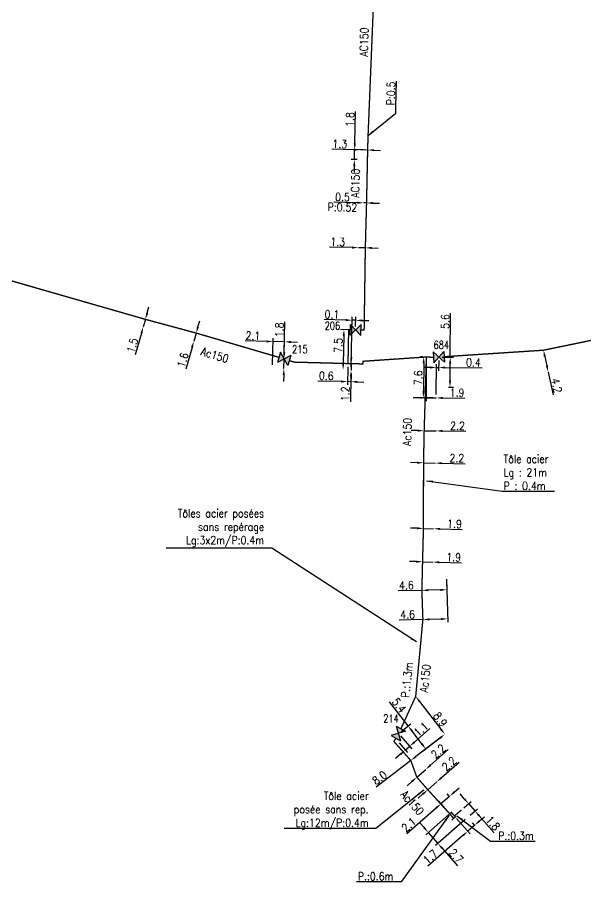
# Model space of a CAD drawing. Header units: millimetres. Extents: x 108000 to 109000, y 147000 to 148000.
# Drawn here: x 108105.6 to 108211.4, y 147031.6 to 147192.4 of the extents above; entities that cross this region are included whole.
import ezdxf
from ezdxf.enums import TextEntityAlignment as Align

# ---------------------------------------------------------------- set-up
doc = ezdxf.new("R2010")
doc.units = ezdxf.units.MM
doc.header["$PDMODE"] = 34
doc.layers.get('0').update_dxf_attribs({"linetype": 'CONTINUOUS'})
doc.layers.get('Defpoints').update_dxf_attribs({"linetype": 'CONTINUOUS'})
for name, color, linetype in [('G_120', 4, 'CONTINUOUS'), ('G_300', 7, 'CONTINUOUS'), ('G_340', 7, 'CONTINUOUS'), ('G_420', 7, 'CONTINUOUS')]:
    doc.layers.add(name, color=color, linetype=linetype)
doc.styles.add('G_ROMANS', font='ROMANS.SHX', dxfattribs={"width": 0.75})
doc.styles.get("Standard").update_dxf_attribs({"font": 'romans.shx', "width": 0.85})
doc.linetypes.add('G_TYPB_AP', pattern='A,5,-0.3,["o",Standard,S=1.5,R=0,X=0,Y=-0.5],-1.65', length=6.95)
doc.dimstyles.get("Standard").update_dxf_attribs({"dimtxt": 1.5, "dimasz": 1.2, "dimexe": 0.625, "dimexo": 0.625, "dimgap": 0.25, "dimtad": 1, "dimdec": 1, "dimzin": 0, "dimdsep": 46, "dimtxsty": 'Standard', "dimcen": -0.5, "dimadec": 0, "dimazin": 0, "dimtfac": 1, "dimtdec": 1, "dimtmove": 0, "dimatfit": 3, "dimfxl": 0, "dimtolj": 1, "dimtzin": 0, "dimarcsym": 0})

# ---------------------------------------------------------------- blocks, each defined once
blk = doc.blocks.new('*D119')
at = {"layer": 'Defpoints', "color": 0, "linetype": 'Continuous', "transparency": 16777216}
for p in [(108203.53, 147130.48), (108204.41, 147126.42), (108204.41, 147126.42)]:
    blk.add_point(p, dxfattribs=at)
at = {"layer": 'G_120', "color": 0, "linetype": 'Continuous', "lineweight": -2, "transparency": 16777216}
for p, q in [((108203.79, 147129.31), (108204.15, 147127.6)), ((108204.41, 147126.42), (108205.33, 147122.15))]:
    blk.add_line(p, q, dxfattribs=at)
at = {"layer": 'G_120', "color": 0, "linetype": 'Continuous', "transparency": 16777216}
for points in [[(108203.98, 147129.35), (108203.59, 147129.26), (108203.53, 147130.48)], [(108204.35, 147127.64), (108203.96, 147127.55), (108204.41, 147126.42)]]:
    blk.add_solid(points, dxfattribs=at)
at = {"layer": 'G_120', "color": 0, "linetype": 'Continuous', "transparency": 16777216, "insert": (108205.97, 147123.91), "char_height": 1.5, "attachment_point": 5, "rotation": 282.1466}
blk.add_mtext('\\A1;4.2', dxfattribs=at)
blk = doc.blocks.new('*D120')
at = {"layer": 'Defpoints', "color": 0, "linetype": 'Continuous', "transparency": 16777216}
for p in [(108129.07, 147134.83), (108129.07, 147134.83), (108129.47, 147136.22)]:
    blk.add_point(p, dxfattribs=at)
at = {"layer": 'G_120', "color": 0, "linetype": 'Continuous', "lineweight": -2, "transparency": 16777216}
for p, q in [((108129.8, 147137.37), (108130.13, 147138.53)), ((108129.47, 147136.22), (108129.07, 147134.83)), ((108128.74, 147133.67), (108127.58, 147129.65))]:
    blk.add_line(p, q, dxfattribs=at)
at = {"layer": 'G_120', "color": 0, "linetype": 'Continuous', "transparency": 16777216}
for points in [[(108129.61, 147137.43), (108129.99, 147137.32), (108129.47, 147136.22)], [(108128.55, 147133.73), (108128.93, 147133.62), (108129.07, 147134.83)]]:
    blk.add_solid(points, dxfattribs=at)
at = {"layer": 'G_120', "color": 0, "linetype": 'Continuous', "transparency": 16777216, "insert": (108127.04, 147131.36), "char_height": 1.5, "attachment_point": 5, "rotation": 73.9897}
blk.add_mtext('\\A1;1.5', dxfattribs=at)
blk = doc.blocks.new('*D121')
at = {"layer": 'Defpoints', "color": 0, "linetype": 'Continuous', "transparency": 16777216}
for p in [(108138.91, 147133.67), (108138.47, 147132.13), (108138.47, 147132.13)]:
    blk.add_point(p, dxfattribs=at)
at = {"layer": 'G_120', "color": 0, "linetype": 'Continuous', "lineweight": -2, "transparency": 16777216}
for p, q in [((108139.24, 147134.82), (108139.57, 147135.97)), ((108138.91, 147133.67), (108138.47, 147132.13)), ((108138.14, 147130.98), (108136.98, 147126.95))]:
    blk.add_line(p, q, dxfattribs=at)
at = {"layer": 'G_120', "color": 0, "linetype": 'Continuous', "transparency": 16777216}
for points in [[(108139.05, 147134.88), (108139.43, 147134.77), (108138.91, 147133.67)], [(108137.94, 147131.03), (108138.33, 147130.92), (108138.47, 147132.13)]]:
    blk.add_solid(points, dxfattribs=at)
at = {"layer": 'G_120', "color": 0, "linetype": 'Continuous', "transparency": 16777216, "insert": (108136.43, 147128.66), "char_height": 1.5, "attachment_point": 5, "rotation": 73.9897}
blk.add_mtext('\\A1;1.6', dxfattribs=at)
blk = doc.blocks.new('*D122')
at = {"layer": 'Defpoints', "color": 0, "linetype": 'Continuous', "transparency": 16777216}
for p in [(108153.24, 147132.09), (108155.27, 147128.86), (108153.12, 147127.11)]:
    blk.add_point(p, dxfattribs=at)
at = {"layer": 'G_300', "color": 0, "linetype": 'Continuous', "lineweight": -2, "transparency": 16777216}
for p, q in [((108152.04, 147132.11), (108148.03, 147132.21)), ((108153.14, 147127.73), (108153.25, 147132.71)), ((108155.34, 147132.04), (108153.24, 147132.09)), ((108155.28, 147129.49), (108155.35, 147132.66)), ((108156.54, 147132.01), (108157.74, 147131.99))]:
    blk.add_line(p, q, dxfattribs=at)
at = {"layer": 'G_300', "color": 0, "linetype": 'Continuous', "transparency": 16777216}
for points in [[(108152.04, 147132.31), (108152.03, 147131.91), (108153.24, 147132.09)], [(108156.54, 147132.21), (108156.53, 147131.81), (108155.34, 147132.04)]]:
    blk.add_solid(points, dxfattribs=at)
at = {"layer": 'G_300', "color": 0, "linetype": 'Continuous', "transparency": 16777216, "insert": (108149.46, 147133.17), "char_height": 1.5, "attachment_point": 5, "rotation": 358.7019}
blk.add_mtext('\\A1;2.1', dxfattribs=at)
blk = doc.blocks.new('*D124')
at = {"layer": 'Defpoints', "color": 0, "linetype": 'Continuous', "transparency": 16777216}
for p in [(108167.73, 147126.78), (108167.73, 147126.78), (108167.76, 147127.98)]:
    blk.add_point(p, dxfattribs=at)
at = {"layer": 'G_120', "color": 0, "linetype": 'Continuous', "lineweight": -2, "transparency": 16777216}
for p, q in [((108167.79, 147129.18), (108167.81, 147130.38)), ((108167.76, 147127.98), (108167.73, 147126.78)), ((108167.71, 147125.58), (108167.6, 147120.85))]:
    blk.add_line(p, q, dxfattribs=at)
at = {"layer": 'G_120', "color": 0, "linetype": 'Continuous', "transparency": 16777216}
for points in [[(108167.59, 147129.19), (108167.99, 147129.18), (108167.76, 147127.98)], [(108167.51, 147125.59), (108167.91, 147125.58), (108167.73, 147126.78)]]:
    blk.add_solid(points, dxfattribs=at)
at = {"layer": 'G_120', "color": 0, "linetype": 'Continuous', "transparency": 16777216, "insert": (108166.64, 147122.37), "char_height": 1.5, "attachment_point": 5, "rotation": 88.7258}
blk.add_mtext('\\A1;1.2', dxfattribs=at)
blk = doc.blocks.new('*D125')
at = {"layer": 'Defpoints', "color": 0, "linetype": 'Continuous', "transparency": 16777216}
for p in [(108181.21, 147109.53), (108183.4, 147109.48), (108183.4, 147109.48)]:
    blk.add_point(p, dxfattribs=at)
at = {"layer": 'G_120', "color": 0, "linetype": 'Continuous', "lineweight": -2, "transparency": 16777216}
for p, q in [((108180.01, 147109.55), (108178.81, 147109.58)), ((108181.21, 147109.53), (108183.4, 147109.48)), ((108184.6, 147109.46), (108188.97, 147109.37))]:
    blk.add_line(p, q, dxfattribs=at)
at = {"layer": 'G_120', "color": 0, "linetype": 'Continuous', "transparency": 16777216}
for points in [[(108180.01, 147109.75), (108180, 147109.35), (108181.21, 147109.53)], [(108184.61, 147109.66), (108184.6, 147109.26), (108183.4, 147109.48)]]:
    blk.add_solid(points, dxfattribs=at)
at = {"layer": 'G_120', "color": 0, "linetype": 'Continuous', "transparency": 16777216, "insert": (108187.41, 147110.4), "char_height": 1.5, "attachment_point": 5, "rotation": 358.835}
blk.add_mtext('\\A1;2.2', dxfattribs=at)
blk = doc.blocks.new('*D126')
at = {"layer": 'Defpoints', "color": 0, "linetype": 'Continuous', "transparency": 16777216}
for p in [(108181.19, 147097.32), (108183.09, 147097.27), (108183.09, 147097.27)]:
    blk.add_point(p, dxfattribs=at)
at = {"layer": 'G_120', "color": 0, "linetype": 'Continuous', "lineweight": -2, "transparency": 16777216}
for p, q in [((108179.99, 147097.35), (108178.79, 147097.38)), ((108181.18, 147096.69), (108181.18, 147096.69)), ((108181.19, 147097.32), (108183.09, 147097.27)), ((108183.08, 147096.64), (108183.08, 147096.64)), ((108184.29, 147097.23), (108188.42, 147097.12))]:
    blk.add_line(p, q, dxfattribs=at)
at = {"layer": 'G_120', "color": 0, "linetype": 'Continuous', "transparency": 16777216}
for points in [[(108180, 147097.55), (108179.99, 147097.15), (108181.19, 147097.32)], [(108184.3, 147097.43), (108184.29, 147097.03), (108183.09, 147097.27)]]:
    blk.add_solid(points, dxfattribs=at)
at = {"layer": 'G_120', "color": 0, "linetype": 'Continuous', "transparency": 16777216, "insert": (108186.98, 147098.16), "char_height": 1.5, "attachment_point": 5, "rotation": 358.478}
blk.add_mtext('\\A1;1.9', dxfattribs=at)
blk = doc.blocks.new('*D127')
at = {"layer": 'Defpoints', "color": 0, "linetype": 'Continuous', "transparency": 16777216}
for p in [(108181.03, 147091.11), (108182.93, 147091.06), (108182.93, 147091.06)]:
    blk.add_point(p, dxfattribs=at)
at = {"layer": 'G_120', "color": 0, "linetype": 'Continuous', "lineweight": -2, "transparency": 16777216}
for p, q in [((108179.83, 147091.14), (108178.63, 147091.18)), ((108181.03, 147091.11), (108182.93, 147091.06)), ((108184.13, 147091.03), (108188.25, 147090.92))]:
    blk.add_line(p, q, dxfattribs=at)
at = {"layer": 'G_120', "color": 0, "linetype": 'Continuous', "transparency": 16777216}
for points in [[(108179.83, 147091.34), (108179.82, 147090.94), (108181.03, 147091.11)], [(108184.13, 147091.23), (108184.12, 147090.83), (108182.93, 147091.06)]]:
    blk.add_solid(points, dxfattribs=at)
at = {"layer": 'G_120', "color": 0, "linetype": 'Continuous', "transparency": 16777216, "insert": (108186.82, 147091.96), "char_height": 1.5, "attachment_point": 5, "rotation": 358.4856}
blk.add_mtext('\\A1;1.9', dxfattribs=at)
blk = doc.blocks.new('*D128')
at = {"layer": 'Defpoints', "color": 0, "linetype": 'Continuous', "transparency": 16777216}
for p in [(108181.33, 147115.5), (108183.53, 147115.47), (108183.53, 147115.47)]:
    blk.add_point(p, dxfattribs=at)
at = {"layer": 'G_120', "color": 0, "linetype": 'Continuous', "lineweight": -2, "transparency": 16777216}
for p, q in [((108180.13, 147115.52), (108178.93, 147115.53)), ((108181.33, 147115.5), (108183.53, 147115.47)), ((108184.73, 147115.45), (108189.1, 147115.39))]:
    blk.add_line(p, q, dxfattribs=at)
at = {"layer": 'G_120', "color": 0, "linetype": 'Continuous', "transparency": 16777216}
for points in [[(108180.13, 147115.72), (108180.13, 147115.32), (108181.33, 147115.5)], [(108184.73, 147115.65), (108184.73, 147115.25), (108183.53, 147115.47)]]:
    blk.add_solid(points, dxfattribs=at)
at = {"layer": 'G_120', "color": 0, "linetype": 'Continuous', "transparency": 16777216, "insert": (108187.53, 147116.41), "char_height": 1.5, "attachment_point": 5, "rotation": 359.1939}
blk.add_mtext('\\A1;2.2', dxfattribs=at)
blk = doc.blocks.new('*D130')
at = {"layer": 'Defpoints', "color": 0, "linetype": 'Continuous', "transparency": 16777216}
for p in [(108181.74, 147129.22), (108181.19, 147121.63), (108183.58, 147121.61)]:
    blk.add_point(p, dxfattribs=at)
at = {"layer": 'G_120', "color": 0, "linetype": 'Continuous', "lineweight": -2, "transparency": 16777216}
for p, q in [((108181.11, 147129.23), (108180.63, 147129.23)), ((108181.24, 147128.03), (108181.2, 147122.83)), ((108182.95, 147121.61), (108180.57, 147121.63))]:
    blk.add_line(p, q, dxfattribs=at)
at = {"layer": 'G_120', "color": 0, "linetype": 'Continuous', "transparency": 16777216}
for points in [[(108181.04, 147128.03), (108181.44, 147128.03), (108181.25, 147129.23)], [(108181, 147122.83), (108181.4, 147122.83), (108181.19, 147121.63)]]:
    blk.add_solid(points, dxfattribs=at)
at = {"layer": 'G_120', "color": 0, "linetype": 'Continuous', "transparency": 16777216, "insert": (108180.22, 147125.36), "char_height": 1.5, "attachment_point": 5, "rotation": 89.5633}
blk.add_mtext('\\A1;7.6', dxfattribs=at)
blk = doc.blocks.new('*D131')
at = {"layer": 'Defpoints', "color": 0, "linetype": 'Continuous', "transparency": 16777216}
for p in [(108181.74, 147129.22), (108183.58, 147121.61), (108183.58, 147121.61)]:
    blk.add_point(p, dxfattribs=at)
at = {"layer": 'G_120', "color": 0, "linetype": 'Continuous', "lineweight": -2, "transparency": 16777216}
for p, q in [((108181.73, 147128.6), (108181.67, 147121)), ((108180.48, 147121.63), (108179.28, 147121.64)), ((108181.68, 147121.62), (108183.58, 147121.61)), ((108184.78, 147121.6), (108188.91, 147121.57))]:
    blk.add_line(p, q, dxfattribs=at)
at = {"layer": 'G_120', "color": 0, "linetype": 'Continuous', "transparency": 16777216}
for points in [[(108180.48, 147121.83), (108180.48, 147121.43), (108181.68, 147121.62)], [(108184.78, 147121.8), (108184.78, 147121.4), (108183.58, 147121.61)]]:
    blk.add_solid(points, dxfattribs=at)
at = {"layer": 'G_120', "color": 0, "linetype": 'Continuous', "transparency": 16777216, "insert": (108187.45, 147122.58), "char_height": 1.5, "attachment_point": 5, "rotation": 359.5633}
blk.add_mtext('\\A1;1.9', dxfattribs=at)
blk = doc.blocks.new('*D132')
at = {"layer": 'Defpoints', "color": 0, "linetype": 'Continuous', "transparency": 16777216}
for p in [(108184.04, 147129.21), (108183.62, 147127.26), (108183.58, 147121.61)]:
    blk.add_point(p, dxfattribs=at)
at = {"layer": 'G_300', "color": 0, "linetype": 'Continuous', "lineweight": -2, "transparency": 16777216}
for p, q in [((108184.03, 147128.58), (108184.02, 147126.63)), ((108182.42, 147127.27), (108181.22, 147127.28)), ((108183.58, 147122.23), (108183.63, 147127.89)), ((108183.62, 147127.26), (108184.02, 147127.26)), ((108185.22, 147127.25), (108192.09, 147127.2))]:
    blk.add_line(p, q, dxfattribs=at)
at = {"layer": 'G_300', "color": 0, "linetype": 'Continuous', "transparency": 16777216}
for points in [[(108182.42, 147127.47), (108182.42, 147127.07), (108183.62, 147127.26)], [(108185.22, 147127.45), (108185.22, 147127.05), (108184.02, 147127.26)]]:
    blk.add_solid(points, dxfattribs=at)
at = {"layer": 'G_300', "color": 0, "linetype": 'Continuous', "transparency": 16777216, "insert": (108190.48, 147128.21), "char_height": 1.5, "attachment_point": 5, "rotation": 359.5633}
blk.add_mtext('\\A1;0.4', dxfattribs=at)
blk = doc.blocks.new('*D133')
at = {"layer": 'Defpoints', "color": 0, "linetype": 'Continuous', "transparency": 16777216}
for p in [(108167.16, 147128), (108167.73, 147126.78), (108167.69, 147124.62)]:
    blk.add_point(p, dxfattribs=at)
at = {"layer": 'G_120', "color": 0, "linetype": 'Continuous', "lineweight": -2, "transparency": 16777216}
for p, q in [((108167.15, 147127.37), (108167.07, 147124.01)), ((108167.72, 147126.16), (108167.67, 147123.99)), ((108165.89, 147124.66), (108161.52, 147124.75)), ((108167.69, 147124.62), (108167.09, 147124.63)), ((108168.89, 147124.59), (108170.09, 147124.56))]:
    blk.add_line(p, q, dxfattribs=at)
at = {"layer": 'G_120', "color": 0, "linetype": 'Continuous', "transparency": 16777216}
for points in [[(108165.89, 147124.86), (108165.88, 147124.46), (108167.09, 147124.63)], [(108168.89, 147124.79), (108168.88, 147124.39), (108167.69, 147124.62)]]:
    blk.add_solid(points, dxfattribs=at)
at = {"layer": 'G_120', "color": 0, "linetype": 'Continuous', "transparency": 16777216, "insert": (108163.12, 147125.72), "char_height": 1.5, "attachment_point": 5, "rotation": 358.7258}
blk.add_mtext('\\A1;0.6', dxfattribs=at)
blk = doc.blocks.new('G_300_04')
h = blk.add_hatch(color=256)
h.paths.add_polyline_path([(-1, 1), (-1, -1), (0, 0)])
h.paths.add_polyline_path([(1, 1), (0, 0), (1, -1)])
at = {"flags": 128}
for points in [[(1, 1), (-1, -1)], [(1, -1), (-1, 1)], [(-1, 1), (-1, -1)], [(1, 1), (1, -1)]]:
    blk.add_lwpolyline(points, dxfattribs=at)
at = {"color": 0, "linetype": 'Continuous', "style": 'G_ROMANS', "width": 0.75}
blk.add_attdef('NUM', text='', height=1.5, dxfattribs=at).set_placement((0, 2.07), align=Align.MIDDLE)
at = {"color": 0, "linetype": 'Continuous', "style": 'G_ROMANS', "width": 0.75, "flags": 3}
for tag, p in [('DEF_LEG', (0, -2.5)), ('DEF_COUP', (0, -5)), ('DEF_TYPE', (0, -7.5))]:
    blk.add_attdef(tag, text='', height=1.2, dxfattribs=at).set_placement(p, align=Align.MIDDLE)
blk = doc.blocks.new('*D134')
at = {"layer": 'Defpoints', "color": 0, "linetype": 'Continuous', "transparency": 16777216}
for p in [(108167.94, 147136.06), (108168.57, 147134.26), (108167.73, 147126.78)]:
    blk.add_point(p, dxfattribs=at)
at = {"layer": 'G_300', "color": 0, "linetype": 'Continuous', "lineweight": -2, "transparency": 16777216}
for p, q in [((108167.75, 147127.41), (108167.95, 147136.68)), ((108168.58, 147134.89), (108168.62, 147136.67)), ((108166.74, 147136.09), (108162.73, 147136.18)), ((108168.61, 147136.04), (108167.94, 147136.06)), ((108169.81, 147136.02), (108171.01, 147135.99))]:
    blk.add_line(p, q, dxfattribs=at)
at = {"layer": 'G_300', "color": 0, "linetype": 'Continuous', "transparency": 16777216}
for points in [[(108166.75, 147136.29), (108166.74, 147135.89), (108167.94, 147136.06)], [(108169.81, 147136.22), (108169.8, 147135.82), (108168.61, 147136.04)]]:
    blk.add_solid(points, dxfattribs=at)
at = {"layer": 'G_300', "color": 0, "linetype": 'Continuous', "transparency": 16777216, "insert": (108164.16, 147137.14), "char_height": 1.5, "attachment_point": 5, "rotation": 358.7258}
blk.add_mtext('\\A1;0.1', dxfattribs=at)
blk = doc.blocks.new('*D139')
at = {"layer": 'Defpoints', "color": 0, "linetype": 'Continuous', "transparency": 16777216}
for p in [(108185.18, 147059.02), (108185.18, 147059.02), (108178.84, 147054.14)]:
    blk.add_point(p, dxfattribs=at)
at = {"layer": 'G_120', "color": 0, "linetype": 'Continuous', "lineweight": -2, "transparency": 16777216}
for p, q in [((108184.23, 147058.28), (108179.79, 147054.87)), ((108178.84, 147054.14), (108172.38, 147049.17))]:
    blk.add_line(p, q, dxfattribs=at)
at = {"layer": 'G_120', "color": 0, "linetype": 'Continuous', "transparency": 16777216}
for points in [[(108184.11, 147058.44), (108184.35, 147058.13), (108185.18, 147059.02)], [(108179.67, 147055.03), (108179.91, 147054.71), (108178.84, 147054.14)]]:
    blk.add_solid(points, dxfattribs=at)
at = {"layer": 'G_120', "color": 0, "linetype": 'Continuous', "transparency": 16777216, "insert": (108173.03, 147050.93), "char_height": 1.5, "attachment_point": 5, "rotation": 37.5864}
blk.add_mtext('\\A1;8.0', dxfattribs=at)
blk = doc.blocks.new('*D140')
at = {"layer": 'Defpoints', "color": 0, "linetype": 'Continuous', "transparency": 16777216}
for p in [(108181.62, 147052.48), (108181.62, 147052.48), (108179.96, 147051.04)]:
    blk.add_point(p, dxfattribs=at)
at = {"layer": 'G_120', "color": 0, "linetype": 'Continuous', "lineweight": -2, "transparency": 16777216}
for p, q in [((108182.52, 147053.28), (108185.81, 147056.16)), ((108179.96, 147051.04), (108181.62, 147052.48)), ((108179.06, 147050.24), (108178.16, 147049.45))]:
    blk.add_line(p, q, dxfattribs=at)
at = {"layer": 'G_120', "color": 0, "linetype": 'Continuous', "transparency": 16777216}
for points in [[(108182.39, 147053.43), (108182.65, 147053.12), (108181.62, 147052.48)], [(108178.93, 147050.4), (108179.19, 147050.09), (108179.96, 147051.04)]]:
    blk.add_solid(points, dxfattribs=at)
at = {"layer": 'G_120', "color": 0, "linetype": 'Continuous', "transparency": 16777216, "insert": (108183.96, 147055.86), "char_height": 1.5, "attachment_point": 5, "rotation": 41.2114}
blk.add_mtext('\\A1;2.2', dxfattribs=at)
blk = doc.blocks.new('*D141')
at = {"layer": 'Defpoints', "color": 0, "linetype": 'Continuous', "transparency": 16777216}
for p in [(108183.66, 147050.16), (108183.66, 147050.16), (108182.01, 147048.7)]:
    blk.add_point(p, dxfattribs=at)
at = {"layer": 'G_120', "color": 0, "linetype": 'Continuous', "lineweight": -2, "transparency": 16777216}
for p, q in [((108184.56, 147050.95), (108187.83, 147053.84)), ((108182.01, 147048.7), (108183.66, 147050.16)), ((108181.11, 147047.91), (108180.21, 147047.11))]:
    blk.add_line(p, q, dxfattribs=at)
at = {"layer": 'G_120', "color": 0, "linetype": 'Continuous', "transparency": 16777216}
for points in [[(108184.42, 147051.1), (108184.69, 147050.8), (108183.66, 147050.16)], [(108180.97, 147048.06), (108181.24, 147047.76), (108182.01, 147048.7)]]:
    blk.add_solid(points, dxfattribs=at)
at = {"layer": 'G_120', "color": 0, "linetype": 'Continuous', "transparency": 16777216, "insert": (108185.98, 147053.54), "char_height": 1.5, "attachment_point": 5, "rotation": 41.4094}
blk.add_mtext('\\A1;2.2', dxfattribs=at)
blk = doc.blocks.new('*D142')
at = {"layer": 'Defpoints', "color": 0, "linetype": 'Continuous', "transparency": 16777216}
for p in [(108185.49, 147088.52), (108180.9, 147085.8), (108185.55, 147085.91)]:
    blk.add_point(p, dxfattribs=at)
at = {"layer": 'G_120', "color": 0, "linetype": 'Continuous', "lineweight": -2, "transparency": 16777216}
for p, q in [((108185.51, 147087.89), (108185.57, 147085.29)), ((108180.9, 147085.8), (108176.46, 147085.69)), ((108184.35, 147085.88), (108182.1, 147085.83))]:
    blk.add_line(p, q, dxfattribs=at)
at = {"layer": 'G_120', "color": 0, "linetype": 'Continuous', "transparency": 16777216}
for points in [[(108182.1, 147086.03), (108182.11, 147085.63), (108180.9, 147085.8)], [(108184.35, 147086.08), (108184.36, 147085.68), (108185.55, 147085.91)]]:
    blk.add_solid(points, dxfattribs=at)
at = {"layer": 'G_120', "color": 0, "linetype": 'Continuous', "transparency": 16777216, "insert": (108178.02, 147086.73), "char_height": 1.5, "attachment_point": 5, "rotation": 1.3614}
blk.add_mtext('\\A1;4.6', dxfattribs=at)
blk = doc.blocks.new('*D143')
at = {"layer": 'Defpoints', "color": 0, "linetype": 'Continuous', "transparency": 16777216}
for p in [(108185.49, 147088.52), (108181.09, 147080.37), (108185.69, 147080.49)]:
    blk.add_point(p, dxfattribs=at)
at = {"layer": 'G_120', "color": 0, "linetype": 'Continuous', "lineweight": -2, "transparency": 16777216}
for p, q in [((108185.51, 147087.89), (108185.71, 147079.86)), ((108181.09, 147080.37), (108176.69, 147080.26)), ((108181.07, 147081), (108181.07, 147081)), ((108184.49, 147080.46), (108182.29, 147080.4))]:
    blk.add_line(p, q, dxfattribs=at)
at = {"layer": 'G_120', "color": 0, "linetype": 'Continuous', "transparency": 16777216}
for points in [[(108182.28, 147080.6), (108182.29, 147080.2), (108181.09, 147080.37)], [(108184.49, 147080.66), (108184.5, 147080.26), (108185.69, 147080.49)]]:
    blk.add_solid(points, dxfattribs=at)
at = {"layer": 'G_120', "color": 0, "linetype": 'Continuous', "transparency": 16777216, "insert": (108178.25, 147081.3), "char_height": 1.5, "attachment_point": 5, "rotation": 1.4449}
blk.add_mtext('\\A1;4.6', dxfattribs=at)
blk = doc.blocks.new('*D144')
at = {"layer": 'Defpoints', "color": 0, "linetype": 'Continuous', "transparency": 16777216}
for p in [(108179.75, 147066.07), (108185.18, 147059.02), (108185.18, 147059.02)]:
    blk.add_point(p, dxfattribs=at)
at = {"layer": 'G_120', "color": 0, "linetype": 'Continuous', "lineweight": -2, "transparency": 16777216}
blk.add_line((108180.48, 147065.12), (108184.45, 147059.97), dxfattribs=at)
at = {"layer": 'G_120', "color": 0, "linetype": 'Continuous', "transparency": 16777216}
for points in [[(108180.64, 147065.24), (108180.32, 147065), (108179.75, 147066.07)], [(108184.6, 147060.09), (108184.29, 147059.84), (108185.18, 147059.02)]]:
    blk.add_solid(points, dxfattribs=at)
at = {"layer": 'G_120', "color": 0, "linetype": 'Continuous', "transparency": 16777216, "insert": (108184.31, 147061.78), "char_height": 1.5, "attachment_point": 5, "rotation": 307.5864}
blk.add_mtext('\\A1;8.9', dxfattribs=at)
blk = doc.blocks.new('*D147')
at = {"layer": 'Defpoints', "color": 0, "linetype": 'Continuous', "transparency": 16777216}
for p in [(108186.96, 147043.82), (108190.73, 147042.1), (108191.16, 147041.6)]:
    blk.add_point(p, dxfattribs=at)
at = {"layer": 'G_120', "color": 0, "linetype": 'Continuous', "lineweight": -2, "transparency": 16777216}
for p, q in [((108187.37, 147043.35), (108189.86, 147040.51)), ((108191.63, 147042.89), (108192.53, 147043.68)), ((108190.73, 147042.1), (108189.45, 147040.98)), ((108190.75, 147042.07), (108190.31, 147042.57)), ((108188.54, 147040.19), (108182.01, 147034.47))]:
    blk.add_line(p, q, dxfattribs=at)
at = {"layer": 'G_120', "color": 0, "linetype": 'Continuous', "transparency": 16777216}
for points in [[(108191.5, 147043.04), (108191.76, 147042.74), (108190.73, 147042.1)], [(108188.41, 147040.34), (108188.67, 147040.04), (108189.45, 147040.98)]]:
    blk.add_solid(points, dxfattribs=at)
at = {"layer": 'G_120', "color": 0, "linetype": 'Continuous', "transparency": 16777216, "insert": (108182.48, 147036.21), "char_height": 1.5, "attachment_point": 5, "rotation": 41.1994}
blk.add_mtext('\\A1;1.7', dxfattribs=at)
blk = doc.blocks.new('*D148')
at = {"layer": 'Defpoints', "color": 0, "linetype": 'Continuous', "transparency": 16777216}
for p in [(108186.03, 147047.47), (108186.4, 147047.05), (108186.08, 147044.23)]:
    blk.add_point(p, dxfattribs=at)
at = {"layer": 'G_120', "color": 0, "linetype": 'Continuous', "lineweight": -2, "transparency": 16777216}
for p, q in [((108185.99, 147047.52), (108185.62, 147047.94)), ((108186.93, 147048.26), (108187.83, 147049.05)), ((108185.67, 147044.7), (108184.04, 147046.56)), ((108186.03, 147047.47), (108184.45, 147046.09)), ((108183.55, 147045.3), (108178.08, 147040.51))]:
    blk.add_line(p, q, dxfattribs=at)
at = {"layer": 'G_120', "color": 0, "linetype": 'Continuous', "transparency": 16777216}
for points in [[(108186.8, 147048.41), (108187.06, 147048.11), (108186.03, 147047.47)], [(108183.42, 147045.45), (108183.68, 147045.15), (108184.45, 147046.09)]]:
    blk.add_solid(points, dxfattribs=at)
at = {"layer": 'G_120', "color": 0, "linetype": 'Continuous', "transparency": 16777216, "insert": (108178.47, 147042.19), "char_height": 1.5, "attachment_point": 5, "rotation": 41.1994}
blk.add_mtext('\\A1;2.1', dxfattribs=at)
blk = doc.blocks.new('*D149')
at = {"layer": 'Defpoints', "color": 0, "linetype": 'Continuous', "transparency": 16777216}
for p in [(108186.39, 147044.5), (108189.45, 147043.59), (108183.88, 147038.71)]:
    blk.add_point(p, dxfattribs=at)
at = {"layer": 'G_120', "color": 0, "linetype": 'Continuous', "lineweight": -2, "transparency": 16777216}
for p, q in [((108185.92, 147044.09), (108181.63, 147040.33)), ((108188.98, 147043.18), (108183.41, 147038.3)), ((108181.31, 147041.65), (108180.52, 147042.55)), ((108182.1, 147040.74), (108183.88, 147038.71)), ((108184.67, 147037.81), (108187.55, 147034.52))]:
    blk.add_line(p, q, dxfattribs=at)
at = {"layer": 'G_120', "color": 0, "linetype": 'Continuous', "transparency": 16777216}
for points in [[(108181.46, 147041.78), (108181.16, 147041.52), (108182.1, 147040.74)], [(108184.82, 147037.94), (108184.52, 147037.68), (108183.88, 147038.71)]]:
    blk.add_solid(points, dxfattribs=at)
at = {"layer": 'G_120', "color": 0, "linetype": 'Continuous', "transparency": 16777216, "insert": (108187.26, 147036.37), "char_height": 1.5, "attachment_point": 5, "rotation": 311.1994}
blk.add_mtext('\\A1;2.7', dxfattribs=at)
blk = doc.blocks.new('*D150')
at = {"layer": 'Defpoints', "color": 0, "linetype": 'Continuous', "transparency": 16777216}
for p in [(108188.25, 147044.93), (108190.78, 147044.75), (108189.44, 147043.58)]:
    blk.add_point(p, dxfattribs=at)
at = {"layer": 'G_120', "color": 0, "linetype": 'Continuous', "lineweight": -2, "transparency": 16777216}
for p, q in [((108188.8, 147047.01), (108188.01, 147047.91)), ((108188.72, 147045.34), (108190.07, 147046.52)), ((108189.59, 147046.11), (108190.78, 147044.75)), ((108189.91, 147043.99), (108191.25, 147045.17)), ((108191.57, 147043.85), (108194.33, 147040.7))]:
    blk.add_line(p, q, dxfattribs=at)
at = {"layer": 'G_120', "color": 0, "linetype": 'Continuous', "transparency": 16777216}
for points in [[(108188.95, 147047.14), (108188.65, 147046.88), (108189.59, 147046.11)], [(108191.72, 147043.98), (108191.42, 147043.72), (108190.78, 147044.75)]]:
    blk.add_solid(points, dxfattribs=at)
at = {"layer": 'G_120', "color": 0, "linetype": 'Continuous', "transparency": 16777216, "insert": (108194.1, 147042.48), "char_height": 1.5, "attachment_point": 5, "rotation": 311.2033}
blk.add_mtext('\\A1;1.8', dxfattribs=at)
blk = doc.blocks.new('G_340_07')
at = {"color": 0, "linetype": 'Continuous', "const_width": 0.25, "flags": 128}
blk.add_lwpolyline([(0, 0), (1.25, 0)], dxfattribs=at)
at = {"color": 0, "linetype": 'Continuous', "flags": 128}
blk.add_lwpolyline([(1.25, -0.5), (1.25, 0.5)], dxfattribs=at)
at = {"color": 0, "linetype": 'Continuous', "style": 'G_ROMANS', "width": 0.75, "flags": 3}
for tag, p in [('DEF_LEG', (0, -5)), ('DEF_COUP', (0, -7.5)), ('DEF_TYPE', (0, -10))]:
    blk.add_attdef(tag, text='', height=1.2, dxfattribs=at).set_placement(p, align=Align.MIDDLE)
blk = doc.blocks.new('*D159')
at = {"layer": 'Defpoints', "color": 0, "linetype": 'Continuous', "transparency": 16777216}
for p in [(108155.27, 147128.86), (108155.27, 147128.86), (108155.22, 147127.06)]:
    blk.add_point(p, dxfattribs=at)
at = {"layer": 'G_300', "color": 0, "linetype": 'Continuous', "lineweight": -2, "transparency": 16777216}
for p, q in [((108155.29, 147130.06), (108155.42, 147135.74)), ((108155.22, 147127.06), (108155.27, 147128.86)), ((108155.2, 147125.86), (108155.17, 147124.66))]:
    blk.add_line(p, q, dxfattribs=at)
at = {"layer": 'G_300', "color": 0, "linetype": 'Continuous', "transparency": 16777216}
for points in [[(108155.09, 147130.07), (108155.49, 147130.06), (108155.27, 147128.86)], [(108155, 147125.87), (108155.4, 147125.86), (108155.22, 147127.06)]]:
    blk.add_solid(points, dxfattribs=at)
at = {"layer": 'G_300', "color": 0, "linetype": 'Continuous', "transparency": 16777216, "insert": (108154.39, 147134.27), "char_height": 1.5, "attachment_point": 5, "rotation": 88.7019}
blk.add_mtext('\\A1;1.8', dxfattribs=at)
blk = doc.blocks.new('*D160')
at = {"layer": 'Defpoints', "color": 0, "linetype": 'Continuous', "transparency": 16777216}
for p in [(108184.04, 147129.21), (108186.18, 147129.19), (108185.23, 147123.59)]:
    blk.add_point(p, dxfattribs=at)
at = {"layer": 'G_300', "color": 0, "linetype": 'Continuous', "lineweight": -2, "transparency": 16777216}
for p, q in [((108186.18, 147129.19), (108186.24, 147137.4)), ((108184.66, 147129.2), (108186.8, 147129.19)), ((108186.14, 147124.79), (108186.17, 147127.99)), ((108185.86, 147123.59), (108186.76, 147123.58))]:
    blk.add_line(p, q, dxfattribs=at)
at = {"layer": 'G_300', "color": 0, "linetype": 'Continuous', "transparency": 16777216}
for points in [[(108185.97, 147127.99), (108186.37, 147127.99), (108186.18, 147129.19)], [(108185.94, 147124.79), (108186.34, 147124.79), (108186.13, 147123.59)]]:
    blk.add_solid(points, dxfattribs=at)
at = {"layer": 'G_300', "color": 0, "linetype": 'Continuous', "transparency": 16777216, "insert": (108185.23, 147135.82), "char_height": 1.5, "attachment_point": 5, "rotation": 89.5633}
blk.add_mtext('\\A1;5.6', dxfattribs=at)
blk = doc.blocks.new('*D161')
at = {"layer": 'Defpoints', "color": 0, "linetype": 'Continuous', "transparency": 16777216}
for p in [(108176.52, 147059.17), (108176.26, 147057.88), (108178.61, 147056.77)]:
    blk.add_point(p, dxfattribs=at)
at = {"layer": 'G_300', "color": 0, "linetype": 'Continuous', "lineweight": -2, "transparency": 16777216}
for p, q in [((108179.51, 147057.56), (108182.4, 147060.07)), ((108176.93, 147058.7), (108179.02, 147056.3)), ((108176.67, 147057.4), (108178.22, 147055.61)), ((108177.81, 147056.08), (108178.61, 147056.77)), ((108176.91, 147055.3), (108176, 147054.51))]:
    blk.add_line(p, q, dxfattribs=at)
at = {"layer": 'G_300', "color": 0, "linetype": 'Continuous', "transparency": 16777216}
for points in [[(108179.38, 147057.71), (108179.64, 147057.41), (108178.61, 147056.77)], [(108176.78, 147055.45), (108177.04, 147055.14), (108177.81, 147056.08)]]:
    blk.add_solid(points, dxfattribs=at)
at = {"layer": 'G_300', "color": 0, "linetype": 'Continuous', "transparency": 16777216, "insert": (108180.75, 147059.96), "char_height": 1.5, "attachment_point": 5, "rotation": 40.9967}
blk.add_mtext('\\A1;1.1', dxfattribs=at)
blk = doc.blocks.new('*D162')
at = {"layer": 'Defpoints', "color": 0, "linetype": 'Continuous', "transparency": 16777216}
for p in [(108168.57, 147134.26), (108166.24, 147126.81), (108166.24, 147126.81)]:
    blk.add_point(p, dxfattribs=at)
at = {"layer": 'G_300', "color": 0, "linetype": 'Continuous', "lineweight": -2, "transparency": 16777216}
for p, q in [((108167.94, 147134.28), (108165.78, 147134.33)), ((108166.38, 147133.11), (108166.27, 147128.01))]:
    blk.add_line(p, q, dxfattribs=at)
at = {"layer": 'G_300', "color": 0, "linetype": 'Continuous', "transparency": 16777216}
for points in [[(108166.18, 147133.12), (108166.58, 147133.11), (108166.41, 147134.31)], [(108166.07, 147128.02), (108166.47, 147128.01), (108166.24, 147126.81)]]:
    blk.add_solid(points, dxfattribs=at)
at = {"layer": 'G_300', "color": 0, "linetype": 'Continuous', "transparency": 16777216, "insert": (108165.34, 147131.37), "char_height": 1.5, "attachment_point": 5, "rotation": 88.7258}
blk.add_mtext('\\A1;7.5', dxfattribs=at)
blk = doc.blocks.new('*D163')
at = {"layer": 'Defpoints', "color": 0, "linetype": 'Continuous', "transparency": 16777216}
for p in [(108176.52, 147059.17), (108185.18, 147059.02), (108181.63, 147056.29)]:
    blk.add_point(p, dxfattribs=at)
at = {"layer": 'G_300', "color": 0, "linetype": 'Continuous', "lineweight": -2, "transparency": 16777216}
for p, q in [((108178.34, 147060.57), (108174.87, 147065.07)), ((108177.02, 147059.55), (108178.83, 147060.95)), ((108180.9, 147057.24), (108179.07, 147059.61)), ((108184.68, 147058.63), (108181.14, 147055.9))]:
    blk.add_line(p, q, dxfattribs=at)
at = {"layer": 'G_300', "color": 0, "linetype": 'Continuous', "transparency": 16777216}
for points in [[(108179.23, 147059.74), (108178.91, 147059.49), (108178.34, 147060.57)], [(108181.06, 147057.36), (108180.74, 147057.11), (108181.63, 147056.29)]]:
    blk.add_solid(points, dxfattribs=at)
at = {"layer": 'G_300', "color": 0, "linetype": 'Continuous', "transparency": 16777216, "insert": (108176.65, 147064.4), "char_height": 1.5, "attachment_point": 5, "rotation": 307.5864}
blk.add_mtext('\\A1;5.4', dxfattribs=at)
blk = doc.blocks.new('*D268')
at = {"layer": 'Defpoints', "color": 0, "linetype": 'Continuous', "transparency": 16777216}
for p in [(108170.81, 147167.73), (108168.35, 147165.95), (108169.47, 147165.92)]:
    blk.add_point(p, dxfattribs=at)
at = {"layer": 'G_120', "color": 0, "linetype": 'Continuous', "lineweight": -2, "transparency": 16777216}
for p, q in [((108168.42, 147168.99), (108168.56, 147174.88)), ((108170.19, 147167.75), (108167.77, 147167.8)), ((108168.35, 147165.95), (108168.39, 147167.79)), ((108168.84, 147165.94), (108167.73, 147165.96)), ((108168.32, 147164.75), (108168.29, 147163.55))]:
    blk.add_line(p, q, dxfattribs=at)
at = {"layer": 'G_120', "color": 0, "linetype": 'Continuous', "transparency": 16777216}
for points in [[(108168.22, 147168.99), (108168.62, 147168.98), (108168.39, 147167.79)], [(108168.12, 147164.75), (108168.52, 147164.74), (108168.35, 147165.95)]]:
    blk.add_solid(points, dxfattribs=at)
at = {"layer": 'G_120', "color": 0, "linetype": 'Continuous', "transparency": 16777216, "insert": (108167.53, 147173.41), "char_height": 1.5, "attachment_point": 5, "rotation": 88.6438}
blk.add_mtext('\\A1;1.8', dxfattribs=at)
blk = doc.blocks.new('*D269')
at = {"layer": 'Defpoints', "color": 0, "linetype": 'Continuous', "transparency": 16777216}
for p in [(108169.51, 147167.76), (108169.51, 147167.76), (108170.81, 147167.73)]:
    blk.add_point(p, dxfattribs=at)
at = {"layer": 'G_120', "color": 0, "linetype": 'Continuous', "lineweight": -2, "transparency": 16777216}
for p, q in [((108168.31, 147167.79), (108164.12, 147167.89)), ((108170.81, 147167.73), (108169.51, 147167.76)), ((108169.53, 147168.39), (108169.53, 147168.39)), ((108170.82, 147168.36), (108170.82, 147168.36)), ((108172.01, 147167.7), (108173.21, 147167.67))]:
    blk.add_line(p, q, dxfattribs=at)
at = {"layer": 'G_120', "color": 0, "linetype": 'Continuous', "transparency": 16777216}
for points in [[(108168.32, 147167.99), (108168.31, 147167.59), (108169.51, 147167.76)], [(108172.01, 147167.9), (108172, 147167.5), (108170.81, 147167.73)]]:
    blk.add_solid(points, dxfattribs=at)
at = {"layer": 'G_120', "color": 0, "linetype": 'Continuous', "transparency": 16777216, "insert": (108165.64, 147168.85), "char_height": 1.5, "attachment_point": 5, "rotation": 358.6438}
blk.add_mtext('\\A1;1.3', dxfattribs=at)
blk = doc.blocks.new('*D270')
at = {"layer": 'Defpoints', "color": 0, "linetype": 'Continuous', "transparency": 16777216}
for p in [(108170.09, 147157.9), (108170.09, 147157.9), (108170.61, 147157.89)]:
    blk.add_point(p, dxfattribs=at)
at = {"layer": 'G_120', "color": 0, "linetype": 'Continuous', "lineweight": -2, "transparency": 16777216}
for p, q in [((108168.89, 147157.92), (108164.52, 147158.02)), ((108170.61, 147157.89), (108170.09, 147157.9)), ((108171.81, 147157.86), (108173.01, 147157.83))]:
    blk.add_line(p, q, dxfattribs=at)
at = {"layer": 'G_120', "color": 0, "linetype": 'Continuous', "transparency": 16777216}
for points in [[(108168.9, 147158.12), (108168.89, 147157.72), (108170.09, 147157.9)], [(108171.82, 147158.06), (108171.81, 147157.66), (108170.61, 147157.89)]]:
    blk.add_solid(points, dxfattribs=at)
at = {"layer": 'G_120', "color": 0, "linetype": 'Continuous', "transparency": 16777216, "insert": (108166.13, 147158.99), "char_height": 1.5, "attachment_point": 5, "rotation": 358.7291}
blk.add_mtext('\\A1;0.5', dxfattribs=at)
blk = doc.blocks.new('*D271')
at = {"layer": 'Defpoints', "color": 0, "linetype": 'Continuous', "transparency": 16777216}
for p in [(108169.13, 147149.55), (108169.13, 147149.55), (108170.38, 147149.53)]:
    blk.add_point(p, dxfattribs=at)
at = {"layer": 'G_120', "color": 0, "linetype": 'Continuous', "lineweight": -2, "transparency": 16777216}
for p, q in [((108167.93, 147149.58), (108163.74, 147149.66)), ((108170.38, 147149.53), (108169.13, 147149.55)), ((108171.58, 147149.51), (108172.78, 147149.48))]:
    blk.add_line(p, q, dxfattribs=at)
at = {"layer": 'G_120', "color": 0, "linetype": 'Continuous', "transparency": 16777216}
for points in [[(108167.93, 147149.78), (108167.93, 147149.38), (108169.13, 147149.55)], [(108171.58, 147149.71), (108171.57, 147149.31), (108170.38, 147149.53)]]:
    blk.add_solid(points, dxfattribs=at)
at = {"layer": 'G_120', "color": 0, "linetype": 'Continuous', "transparency": 16777216, "insert": (108165.25, 147150.63), "char_height": 1.5, "attachment_point": 5, "rotation": 358.8746}
blk.add_mtext('\\A1;1.3', dxfattribs=at)

msp = doc.modelspace()

# ---------------------------------------------------------------- linework, layer by layer
at = {"layer": 'G_120', "linetype": 'G_TYPB_AP', "const_width": 0.25, "flags": 128}
for points in [[(108169.57, 147134.24), (108170.16, 147134.22), (108170.38, 147149.53), (108170.61, 147157.89), (108170.81, 147167.73), (108170.89, 147170.43), (108171.9, 147195.08), (108172.36, 147208.94), (108173.04, 147228.97), (108175.05, 147306.88), (108175.24, 147315.39), (108175.37, 147323.59), (108175.61, 147339.08), (108175.64, 147340.78)], [(108563.69, 147132.58), (108559.86, 147135.65), (108527.99, 147140.96), (108509.04, 147144.19), (108504.54, 147144.61), (108466.85, 147150.83), (108457, 147152.65), (108438.35, 147155.4), (108413.95, 147159.48), (108372.28, 147165.8), (108362.84, 147166.09), (108352.96, 147164.09), (108352.96, 147164.09), (108344.45, 147162.22), (108326.55, 147158.03), (108307.98, 147153.91), (108287.24, 147149.55), (108276.89, 147146.48), (108252.12, 147140.96), (108232.93, 147136.55), (108203.53, 147130.48), (108185.03, 147129.27)], [(108167.16, 147128), (108167.28, 147134.3), (108167.57, 147134.29)], [(108183.04, 147129.15), (108181.74, 147129.22), (108169.93, 147128.42), (108169.91, 147127.93), (108167.76, 147127.98), (108157.15, 147128.26), (108156.22, 147128.57)], [(108177, 147060.05), (108179.75, 147066.07), (108181.09, 147080.37), (108180.9, 147085.8), (108181.03, 147091.11), (108181.19, 147097.32), (108181.21, 147109.53), (108181.33, 147115.5), (108181.74, 147129.22)], [(108188.25, 147044.93), (108186.96, 147043.82), (108186.39, 147044.5), (108186.06, 147044.21)]]:
    msp.add_lwpolyline(points, dxfattribs=at)
at = {"layer": 'G_120', "linetype": 'G_TYPB_AP', "flags": 128}
for points in [[(108000, 147113.26, 0.25, 0.25, 0), (108003.1, 147135.45, 0.25, 0.25, 0), (108006.51, 147160.19, 0.25, 0.25, 0), (108007.18, 147162.85, 0.25, 0.25, 0), (108009.41, 147166.29, 0.25, 0.25, 0), (108012.93, 147169.58, 0.25, 0.25, 0), (108018.19, 147171.8, 0.25, 0.25, 0), (108086.35, 147149.78, 0.25, 0.25, 0), (108087.41, 147148.42, 0.25, 0.25, 0), (108099.58, 147144.81, 0.25, 0.25, 0), (108129.47, 147136.22, 0.25, 0.25, 0), (108138.91, 147133.67, 0.25, 0.25, 0), (108154.31, 147129.15, 0, 0, 0)], [(108186.41, 147043.85, 0.25, 0.25, 0), (108186.08, 147044.23, 0.25, 0.25, 0), (108186.08, 147044.23, 0.25, 0.25, 0), (108182.01, 147048.7, 0.25, 0.25, 0), (108179.96, 147051.04, 0.25, 0.25, 0), (108178.84, 147054.14, 0.25, 0.25, 0), (108175.71, 147057.66, 0.25, 0.25, 0), (108176.05, 147058.29, 0, 0, 0)]]:
    msp.add_lwpolyline(points, format="xyseb", dxfattribs=at)

# ---------------------------------------------------------------- block references
at = {"layer": 'G_300'}
ref = msp.add_blockref('G_300_04', (108168.57, 147134.26), dxfattribs=dict(at, rotation=178.7257924336155))
ref.add_attrib('NUM', '206', dxfattribs={"layer": '0', "color": 0, "linetype": 'Continuous', "height": 1.5, "style": 'G_ROMANS', "width": 0.75}).set_placement((108164.26, 147135.04), align=Align.MIDDLE)
ref = msp.add_blockref('G_300_04', (108184.04, 147129.21), dxfattribs=dict(at, rotation=3.379023270378569))
ref.add_attrib('NUM', '684', dxfattribs={"layer": '0', "color": 0, "linetype": 'Continuous', "height": 1.5, "style": 'G_ROMANS', "width": 0.75}).set_placement((108184.52, 147131.46), align=Align.MIDDLE)
ref = msp.add_blockref('G_300_04', (108155.27, 147128.86), dxfattribs=dict(at, rotation=342.9530565332229))
ref.add_attrib('NUM', '215', dxfattribs={"layer": '0', "color": 0, "linetype": 'Continuous', "height": 1.5, "style": 'G_ROMANS', "width": 0.75}).set_placement((108158.2, 147130.67), align=Align.MIDDLE)
ref = msp.add_blockref('G_300_04', (108176.52, 147059.17), dxfattribs=dict(at, rotation=61.70096116671692))
ref.add_attrib('NUM', '214', dxfattribs={"layer": '0', "color": 0, "linetype": 'Continuous', "height": 1.5, "style": 'G_ROMANS', "width": 0.75}).set_placement((108175.16, 147061.94), align=Align.MIDDLE)
at = {"layer": 'G_340', "xscale": 0.5, "rotation": 311.1994034351137}
msp.add_blockref('G_340_07', (108186.41, 147043.85), dxfattribs=at)

# ---------------------------------------------------------------- texts
at = {"layer": 'G_120', "linetype": 'Continuous', "width": 0.85}
for rotation, p in [(88.6335, (108170.83, 147185.1)), (88.845, (108169.23, 147158.82))]:
    msp.add_text('AC150', height=1.5, rotation=rotation, dxfattribs=at).set_placement(p)
for s, rotation, p in [('Ac150', 342.9531, (108142.38, 147129.56)), ('Ac150', 88.5465, (108178.18, 147115.28)), ('P.:1.3m', 83.7423, (108178.13, 147069.11)), ('Ac150', 83.7423, (108181.51, 147069.43)), ('Ac150', 311.4918, (108179.11, 147046.26))]:
    msp.add_text(s, height=1.5, rotation=rotation, dxfattribs=at).set_placement(p, align=Align.MIDDLE)
at = {"layer": 'G_120', "linetype": 'Continuous', "char_height": 1.5}
for s, insert, attachment_point, rotation in [('P:0.5', (108175.82, 147176.03), 7, 88.6335), ('P:0.52', (108168.87, 147156.28), 9, 358.7291)]:
    msp.add_mtext(s, dxfattribs=dict(at, insert=insert, attachment_point=attachment_point, rotation=rotation))
for s, insert, attachment_point in [('\\A1;P.:0.3m', (108195.1, 147039.39), 7), ('\\A1;P.:0.6m', (108175.6, 147031.84), 9)]:
    msp.add_mtext(s, dxfattribs=dict(at, insert=insert, attachment_point=attachment_point))
at = {"layer": 'G_420', "linetype": 'Continuous', "char_height": 1.5}
for s, insert, attachment_point in [('\\A1;Tôle acier\\PLg : 21m\\PP : 0.4m', (108196.1, 147104.49), 7), ('\\A1;Tôles acier posées\\Psans repérage\\PLg:3x2m/P:0.4m', (108151.55, 147093.88), 9), ('\\A1;Tôle acier \\Pposée sans rep.\\PLg:12m/P:0.4m', (108171, 147041.31), 9)]:
    msp.add_mtext(s, dxfattribs=dict(at, insert=insert, attachment_point=attachment_point))

# ---------------------------------------------------------------- dimensions: what is measured, and where the dimension line sits
at = {"layer": 'G_120', "linetype": 'Continuous'}
for base, p1, p2, angle, picture, middle in [((108168.35, 147165.95), (108170.81, 147167.73), (108169.47, 147165.92), 88.6438, '*D268', (108168.53, 147173.39)), ((108169.51, 147167.76), (108170.81, 147167.73), (108169.51, 147167.76), 358.6438, '*D269', (108165.62, 147167.85)), ((108170.09, 147157.9), (108170.61, 147157.89), (108170.09, 147157.9), 358.7291, '*D270', (108166.11, 147157.99)), ((108169.13, 147149.55), (108170.38, 147149.53), (108169.13, 147149.55), 358.8746, '*D271', (108165.24, 147149.63)), ((108129.0706, 147134.8261), (108129.4705, 147136.2199), (108129.0706, 147134.8261), 73.9897, '*D120', (108127.9964, 147131.0825)), ((108138.47, 147132.13), (108138.91, 147133.67), (108138.47, 147132.13), 73.9897, '*D121', (108137.39, 147128.39)), ((108167.73, 147126.78), (108167.76, 147127.98), (108167.73, 147126.78), 88.7258, '*D124', (108167.64, 147122.35)), ((108204.41, 147126.42), (108203.53, 147130.48), (108204.41, 147126.42), 102.1466, '*D119', (108204.99, 147123.7)), ((108181.19, 147121.63), (108181.74, 147129.22), (108183.58, 147121.61), 89.5633, '*D130', (108181.22, 147125.35)), ((108183.58, 147121.61), (108181.74, 147129.22), (108183.58, 147121.61), 179.5633, '*D131', (108187.44, 147121.58)), ((108167.69, 147124.62), (108167.16, 147128), (108167.73, 147126.78), 178.7258, '*D133', (108163.1, 147124.72)), ((108183.53, 147115.47), (108181.33, 147115.5), (108183.53, 147115.47), 179.1939, '*D128', (108187.52, 147115.41)), ((108183.4, 147109.48), (108181.21, 147109.53), (108183.4, 147109.48), 178.835, '*D125', (108187.39, 147109.4)), ((108183.09, 147097.27), (108181.19, 147097.32), (108183.09, 147097.27), 178.478, '*D126', (108186.96, 147097.16)), ((108182.93, 147091.06), (108181.03, 147091.11), (108182.93, 147091.06), 178.4856, '*D127', (108186.79, 147090.96)), ((108185.5525, 147085.9106), (108180.9039, 147085.8002), (108185.4906, 147088.516), 181.3614, '*D142', (108178.0453, 147085.7322)), ((108185.69, 147080.49), (108181.09, 147080.37), (108185.49, 147088.52), 181.4449, '*D143', (108178.27, 147080.3)), ((108185.18, 147059.02), (108179.75, 147066.07), (108185.18, 147059.02), 127.5864, '*D144', (108183.52, 147061.17)), ((108185.18, 147059.02), (108178.84, 147054.14), (108185.18, 147059.02), 217.5864, '*D139', (108173.64, 147050.14)), ((108181.62, 147052.48), (108179.96, 147051.04), (108181.62, 147052.48), 221.2114, '*D140', (108184.61, 147055.11)), ((108183.66, 147050.16), (108182.01, 147048.7), (108183.66, 147050.16), 221.4094, '*D141', (108186.64, 147052.79)), ((108186.03, 147047.47), (108186.08, 147044.23), (108186.4, 147047.05), 221.1994, '*D148', (108179.13, 147041.43)), ((108190.78, 147044.75), (108188.25, 147044.93), (108189.44, 147043.58), 131.2033, '*D150', (108193.35, 147041.82)), ((108183.88, 147038.71), (108186.39, 147044.5), (108189.45, 147043.59), 131.1994, '*D149', (108186.51, 147035.71)), ((108190.73, 147042.1), (108186.96, 147043.82), (108191.16, 147041.6), 221.1994, '*D147', (108183.14, 147035.45))]:
    dim = msp.add_linear_dim(base=base, p1=p1, p2=p2, angle=angle, dimstyle='Standard', dxfattribs=at)
    dim.commit()
    dim.dimension.update_dxf_attribs({"geometry": picture, "text_midpoint": middle, "dimtype": 160})
at = {"layer": 'G_300', "linetype": 'Continuous'}
dim = msp.add_linear_dim(base=(108167.94, 147136.06), p1=(108168.57, 147134.26), p2=(108167.73, 147126.78), angle=358.7258, text='0.1', dimstyle='Standard', dxfattribs=at)
dim.commit()
dim.dimension.update_dxf_attribs({"geometry": '*D134', "text_midpoint": (108164.14, 147136.14), "dimtype": 160})
for base, p1, p2, angle, picture, middle in [((108186.18, 147129.19), (108185.23, 147123.59), (108184.04, 147129.21), 89.5633, '*D160', (108186.23, 147135.81)), ((108155.27, 147128.86), (108155.22, 147127.06), (108155.27, 147128.86), 268.7019, '*D159', (108155.39, 147134.25)), ((108153.24, 147132.09), (108155.27, 147128.86), (108153.12, 147127.11), 358.7019, '*D122', (108149.44, 147132.17)), ((108166.24, 147126.81), (108168.57, 147134.26), (108166.24, 147126.81), 88.7258, '*D162', (108166.34, 147131.35)), ((108183.62, 147127.26), (108184.04, 147129.21), (108183.58, 147121.61), 359.5633, '*D132', (108190.47, 147127.21)), ((108181.63, 147056.29), (108176.52, 147059.17), (108185.18, 147059.02), 127.5864, '*D163', (108175.86, 147063.79)), ((108178.61, 147056.77), (108176.26, 147057.88), (108176.52, 147059.17), 220.9967, '*D161', (108181.41, 147059.21))]:
    dim = msp.add_linear_dim(base=base, p1=p1, p2=p2, angle=angle, dimstyle='Standard', dxfattribs=at)
    dim.commit()
    dim.dimension.update_dxf_attribs({"geometry": picture, "text_midpoint": middle, "dimtype": 160})

# ---------------------------------------------------------------- leaders
at = {"layer": 'G_120', "linetype": 'Continuous', "annotation_type": 0, "has_hookline": 1, "hookline_direction": 0, "text_width": 4.49, "horizontal_direction": (0.023848, 0.999716, 0)}
msp.add_leader([(108170.92, 147170.45), (108176.03, 147174.58), (108176.06, 147175.78)], dimstyle='Standard', dxfattribs=at)
at = {"layer": 'G_120', "linetype": 'Continuous', "annotation_type": 0, "has_hookline": 1, "text_width": 6.86}
for points, hookline_direction in [([(108186, 147043.95), (108177.05, 147031.59), (108175.85, 147031.59)], 1), ([(108187.39, 147043.85), (108193.65, 147039.14), (108194.85, 147039.14)], 0)]:
    msp.add_leader(points, dimstyle='Standard', override={"dimgap": 0.25, "dimtad": 1}, dxfattribs=dict(at, hookline_direction=hookline_direction))
at = {"layer": 'G_420', "linetype": 'Continuous', "annotation_type": 0, "has_hookline": 1}
for points, hookline_direction, text_width in [([(108181.79, 147106.19), (108195.85, 147104.24)], 0, 9.47), ([(108179.93, 147076.2), (108153, 147093.63), (108151.8, 147093.63)], 1, 18.21), ([(108181.24, 147048.65), (108172.32, 147041.47), (108171.12, 147041.47)], 1, 15.6)]:
    msp.add_leader(points, dimstyle='Standard', override={"dimgap": 0.25, "dimtad": 1}, dxfattribs=dict(at, hookline_direction=hookline_direction, text_width=text_width))

doc.saveas('drawing.dxf')
